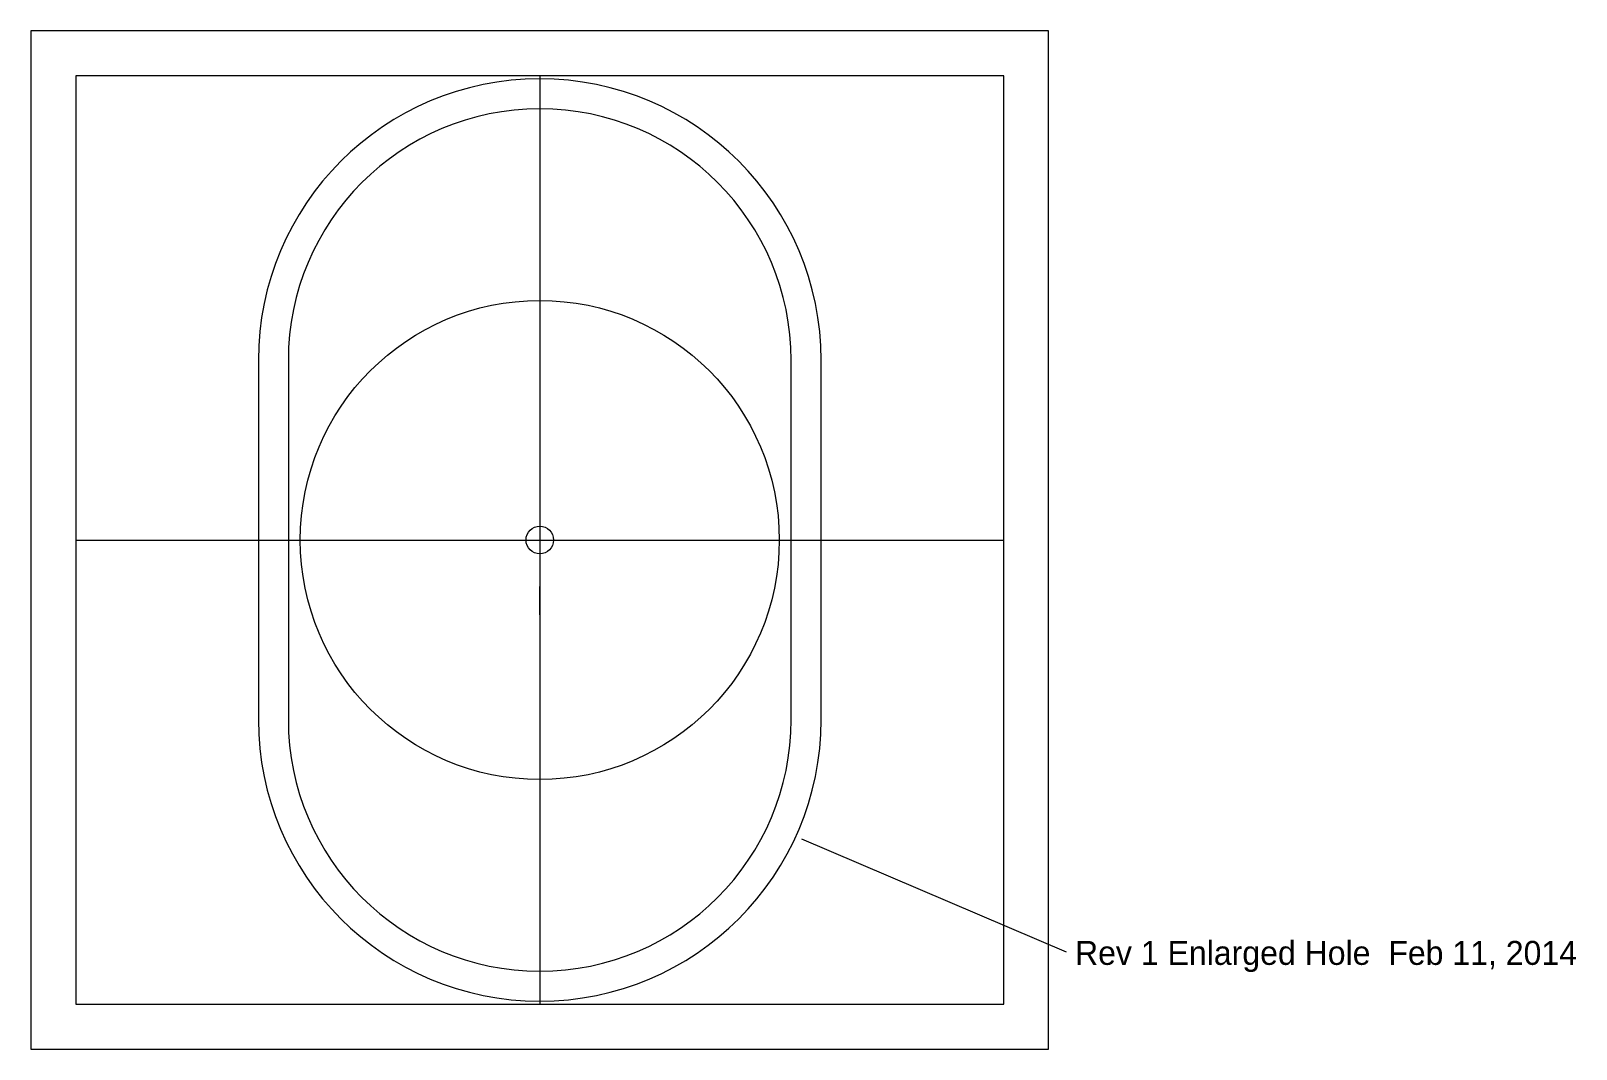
# Model space of a CAD drawing. Extents: x 0 to 12.9, y 0 to 8.5.
import ezdxf

# ---------------------------------------------------------------- set-up
doc = ezdxf.new("R2010")
doc.units = 0
doc.header["$MEASUREMENT"] = 0
doc.layers.add('holes', color=1, linetype='Continuous')
doc.layers.add('outline', color=3, linetype='Continuous')

msp = doc.modelspace()

# ---------------------------------------------------------------- linework, layer by layer
at = {"linetype": 'Continuous', "lineweight": 0, "flags": 128}
msp.add_lwpolyline([(0.375, 0.375), (8.125, 0.375), (8.125, 8.125), (0.375, 8.125)], close=True, dxfattribs=at)
for points in [[(4.25, 8.125), (4.25, 0.375)], [(0.375, 4.25), (8.125, 4.25)], [(4.25, 3.625), (4.25, 3.862)], [(8.65, 0.81), (6.438, 1.753)]]:
    msp.add_lwpolyline(points, dxfattribs=at)
msp.add_lwpolyline([(2.15, 4.25), (2.15, 2.75, 1), (6.35, 2.75), (6.35, 4.25), (6.35, 5.75, 1), (2.15, 5.75)], format="xyb", close=True, dxfattribs=at)
at = {"linetype": 'Continuous', "lineweight": 0}
for radius in [2, 0.115]:
    msp.add_circle((4.25, 4.25), radius, dxfattribs=at)
at = {"layer": 'holes', "linetype": 'Continuous', "lineweight": 0, "flags": 128}
msp.add_lwpolyline([(1.9, 4.25), (1.9, 2.75, 1), (6.6, 2.75), (6.6, 4.25), (6.6, 5.75, 1), (1.9, 5.75)], format="xyb", close=True, dxfattribs=at)
at = {"layer": 'outline', "linetype": 'Continuous', "lineweight": 0, "flags": 128}
msp.add_lwpolyline([(0, 0), (8.5, 0), (8.5, 8.5), (0, 8.5)], close=True, dxfattribs=at)

# ---------------------------------------------------------------- texts
at = {"linetype": 'Continuous', "lineweight": 0}
msp.add_text('Rev 1 Enlarged Hole  Feb 11, 2014  ', height=0.2, dxfattribs=at).set_placement((8.72, 0.703))

doc.saveas('drawing.dxf')
